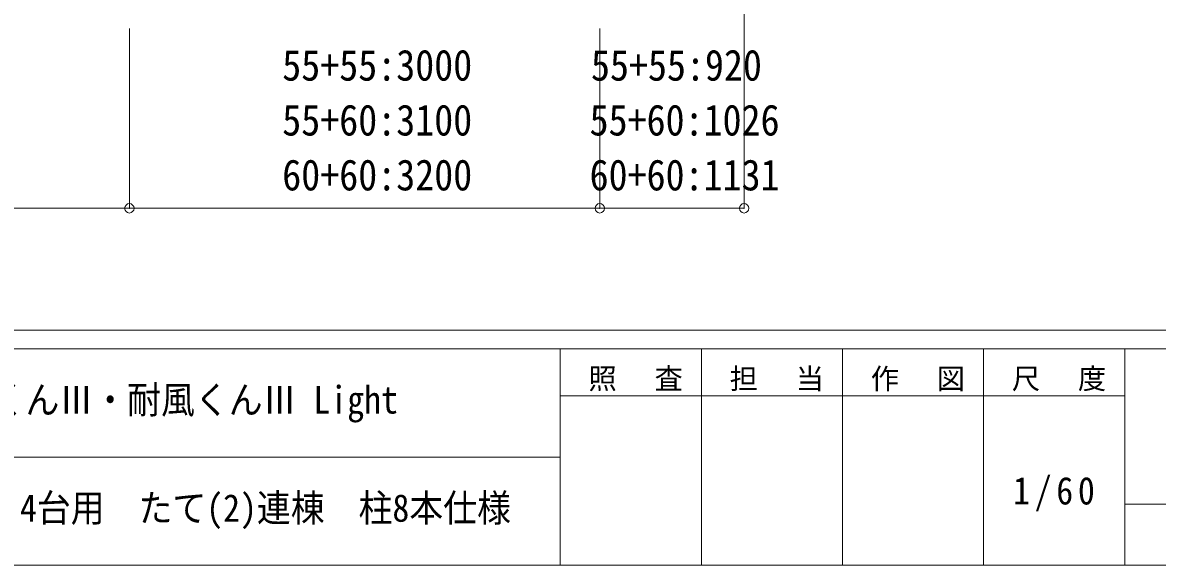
# Model space of a CAD drawing. Units: millimetres at full size, sheet at 1:60; details may follow other scales. Extents: x -16864 to 16864, y -11640 to 11640.
# Drawn here: x 1974 to 9210, y -11640 to -8179 of the extents above; entities that cross this region are included whole.
import ezdxf
from ezdxf.enums import TextEntityAlignment as Align

# ---------------------------------------------------------------- set-up
doc = ezdxf.new("R2010")
doc.units = ezdxf.units.MM
doc.header["$LTSCALE"] = 60
doc.header["$PDMODE"] = 32
doc.header["$PDSIZE"] = 60
doc.layers.add('0-8_TABLE1', color=6, linetype='Continuous', lineweight=9)
doc.layers.add('F-0', color=7, linetype='Continuous', lineweight=9)
doc.styles.add('ＭＳ ゴシック', font='')
doc.styles.get('ＭＳ ゴシック').set_extended_font_data('MS Gothic')

msp = doc.modelspace()

# ---------------------------------------------------------------- linework, layer by layer
at = {"layer": '0-8_TABLE1'}
for p, q in [((6574.26, -9363.24), (6574.26, -7713.24)), ((2653.86, -9363.24), (2653.86, -8215.24)), ((5653.86, -9363.24), (5653.86, -8215.24))]:
    msp.add_line(p, q, dxfattribs=at)
msp.add_lwpolyline([(6574.26, -9363.24), (5653.86, -9363.24), (2653.86, -9363.24), (-346.14, -9363.24), (-3346.14, -9363.24), (-4264.66, -9363.24)], dxfattribs=at)
for p in [(2653.86, -9363.24), (5653.86, -9363.24), (6574.26, -9363.24)]:
    msp.add_point(p, dxfattribs=at)
at = {"layer": 'F-0', "color": 5, "lineweight": 5}
for p, q in [((-16864.12, -10140), (16015.88, -10140)), ((-16864.12, -10260), (10682.37, -10260)), ((5402.37, -10260), (5402.37, -11640)), ((6302.37, -10260), (6302.37, -11640)), ((7202.37, -10260), (7202.37, -11640)), ((8102.36, -10260), (8102.36, -11640)), ((9002.37, -10260), (9002.37, -11640)), ((5402.37, -10560), (9002.37, -10560)), ((-6897.63, -10950), (5402.37, -10950)), ((9002.37, -11250), (10682.37, -11250)), ((-16864.12, -11640), (16015.88, -11640))]:
    msp.add_line(p, q, dxfattribs=at)

# ---------------------------------------------------------------- texts
at = {"layer": '0-8_TABLE1', "color": 7, "style": 'ＭＳ ゴシック', "width": 0.9}
for s, p in [('55+55:3000', (3628.86, -8608.24)), ('55+55:920', (5597.81, -8608.24)), ('55+60:3100', (3628.86, -8958.24)), ('55+60:1026', (5589.06, -8958.24)), ('60+60:3200', (3628.86, -9308.24)), ('60+60:1131', (5589.06, -9308.24))]:
    msp.add_text(s, height=197.9, dxfattribs=at).set_placement(p, align=Align.BOTTOM_LEFT)
at = {"layer": 'F-0', "style": 'ＭＳ ゴシック', "width": 0.9}
for s, p in [('ゆき盛くんⅢ・耐風くんⅢ Light', (1127.37, -10725)), ('積雪30cm仕様\u30004台用\u3000たて(2)連棟\u3000柱8本仕様', (444.87, -11415))]:
    msp.add_text(s, height=176, dxfattribs=at).set_placement(p, align=Align.BOTTOM_LEFT)
at = {"layer": 'F-0', "attachment_point": 7, "style": 'ＭＳ ゴシック'}
for s, insert, char_height in [('\\T1.17;照\u3000査', (5582.37, -10530), 132), ('\\T1.17;担\u3000当', (6482.37, -10530), 132), ('\\T1.17;作\u3000図', (7382.37, -10530), 132), ('\\T1.17;尺\u3000度', (8282.37, -10530), 132), ('\\T1.28;\\W0.9;1/60', (8289.87, -11295), 176)]:
    msp.add_mtext(s, dxfattribs=dict(at, insert=insert, char_height=char_height))

doc.saveas('drawing.dxf')
